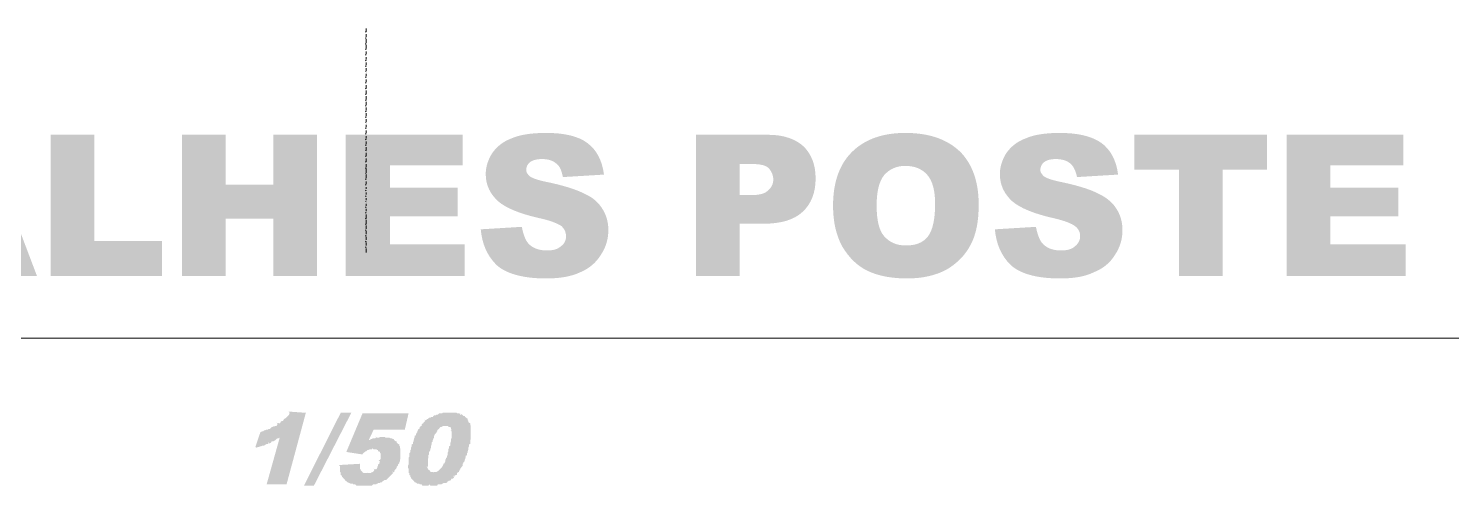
# Model space of a CAD drawing. Header units: millimetres. Extents: x 2928 to 3112, y 1220 to 1280.
# Drawn here: x 3040.914 to 3044.696, y 1229.207 to 1230.422 of the extents above; entities that cross this region are included whole.
import ezdxf

# ---------------------------------------------------------------- set-up
doc = ezdxf.new("R2010")
doc.units = ezdxf.units.MM

msp = doc.modelspace()

# ---------------------------------------------------------------- hatches: boundary and pattern name
at = {"true_color": 0x000007}
h = msp.add_hatch(color=7, dxfattribs=at)
edge = h.paths.add_edge_path()
edge.add_line((3039.40526, 1230.1394), (3039.57728, 1230.1394))
edge.add_spline(control_points=[(3039.57728, 1230.1394), (3039.61036, 1230.1394), (3039.63848, 1230.13444), (3039.65832, 1230.12451), (3039.65832, 1230.12451), (3039.67983, 1230.11624), (3039.69636, 1230.10301), (3039.71125, 1230.08482), (3039.71125, 1230.08482), (3039.72448, 1230.06828), (3039.73441, 1230.04843), (3039.74102, 1230.02528), (3039.74102, 1230.02528), (3039.74598, 1230.00212), (3039.74929, 1229.97731), (3039.74929, 1229.9525), (3039.74929, 1229.9525), (3039.74929, 1229.9128), (3039.74433, 1229.88138), (3039.73606, 1229.85988), (3039.73606, 1229.85988), (3039.72614, 1229.83672), (3039.71456, 1229.81853), (3039.69802, 1229.80364), (3039.69802, 1229.80364), (3039.68148, 1229.78876), (3039.66494, 1229.77883), (3039.64509, 1229.77387), (3039.64509, 1229.77387), (3039.62028, 1229.76725), (3039.59713, 1229.76395), (3039.57728, 1229.76395)], knot_values=[0, 0, 0, 0, 0.03125, 0.03125, 0.03125, 0.03125, 0.0625, 0.0625, 0.0625, 0.0625, 0.09375, 0.09375, 0.09375, 0.09375, 0.125, 0.125, 0.125, 0.125, 0.15625, 0.15625, 0.15625, 0.15625, 0.1875, 0.1875, 0.1875, 0.1875, 0.21875, 0.21875, 0.21875, 0.21875, 1, 1, 1, 1], degree=3, periodic=0)
edge.add_line((3039.57728, 1229.76395), (3039.40526, 1229.76395))
edge.add_line((3039.40526, 1229.76395), (3039.40526, 1230.1394))
edge = h.paths.add_edge_path()
edge.add_line((3039.52104, 1230.05339), (3039.52104, 1229.8483))
edge.add_line((3039.52104, 1229.8483), (3039.54916, 1229.8483))
edge.add_spline(control_points=[(3039.54916, 1229.8483), (3039.57232, 1229.8483), (3039.59051, 1229.85161), (3039.60043, 1229.85657), (3039.60043, 1229.85657), (3039.61036, 1229.86318), (3039.61863, 1229.87145), (3039.62524, 1229.88469), (3039.62524, 1229.88469), (3039.63021, 1229.89792), (3039.63351, 1229.92107), (3039.63351, 1229.95085), (3039.63351, 1229.95085), (3039.63351, 1229.99054), (3039.6269, 1230.01701), (3039.61367, 1230.03189), (3039.61367, 1230.03189), (3039.60043, 1230.04678), (3039.57893, 1230.05339), (3039.54916, 1230.05339)], knot_values=[0, 0, 0, 0, 0.05, 0.05, 0.05, 0.05, 0.1, 0.1, 0.1, 0.1, 0.15, 0.15, 0.15, 0.15, 0.2, 0.2, 0.2, 0.2, 1, 1, 1, 1], degree=3, periodic=0)
edge.add_line((3039.54916, 1230.05339), (3039.52104, 1230.05339))
h.paths.add_polyline_path([(3039.81049, 1230.1394), (3040.11979, 1230.1394), (3040.11979, 1230.05836), (3039.92627, 1230.05836), (3039.92627, 1229.99881), (3040.10655, 1229.99881), (3040.10655, 1229.92273), (3039.92627, 1229.92273), (3039.92627, 1229.8483), (3040.1264, 1229.8483), (3040.1264, 1229.76395), (3039.81049, 1229.76395)])
h.paths.add_polyline_path([(3040.16114, 1230.1394), (3040.51344, 1230.1394), (3040.51344, 1230.04678), (3040.396, 1230.04678), (3040.396, 1229.76395), (3040.28022, 1229.76395), (3040.28022, 1230.04678), (3040.16114, 1230.04678)])
h.paths.add_polyline_path([(3040.79627, 1229.82514), (3040.66395, 1229.82514), (3040.64575, 1229.76395), (3040.52832, 1229.76395), (3040.66891, 1230.1394), (3040.79461, 1230.1394), (3040.93686, 1229.76395), (3040.81446, 1229.76395)])
h.paths.add_polyline_path([(3040.77311, 1229.90619), (3040.73011, 1230.04182), (3040.69041, 1229.90619)])
h.paths.add_polyline_path([(3040.97324, 1230.1394), (3041.08902, 1230.1394), (3041.08902, 1229.85657), (3041.26931, 1229.85657), (3041.26931, 1229.76395), (3040.97324, 1229.76395)])
h.paths.add_polyline_path([(3041.32224, 1230.1394), (3041.43801, 1230.1394), (3041.43801, 1230.00708), (3041.56537, 1230.00708), (3041.56537, 1230.1394), (3041.68115, 1230.1394), (3041.68115, 1229.76395), (3041.56537, 1229.76395), (3041.56537, 1229.91611), (3041.43801, 1229.91611), (3041.43801, 1229.76395), (3041.32224, 1229.76395)])
h.paths.add_polyline_path([(3041.75723, 1230.1394), (3042.06818, 1230.1394), (3042.06818, 1230.05836), (3041.87467, 1230.05836), (3041.87467, 1229.99881), (3042.05495, 1229.99881), (3042.05495, 1229.92273), (3041.87467, 1229.92273), (3041.87467, 1229.8483), (3042.07315, 1229.8483), (3042.07315, 1229.76395), (3041.75723, 1229.76395)])
edge = h.paths.add_edge_path()
edge.add_line((3042.11615, 1229.88799), (3042.22531, 1229.89461))
edge.add_spline(control_points=[(3042.22531, 1229.89461), (3042.22862, 1229.87642), (3042.23358, 1229.86318), (3042.2402, 1229.85326), (3042.2402, 1229.85326), (3042.25178, 1229.83837), (3042.26997, 1229.83176), (3042.29147, 1229.83176), (3042.29147, 1229.83176), (3042.30801, 1229.83176), (3042.32124, 1229.83507), (3042.32951, 1229.84334), (3042.32951, 1229.84334), (3042.33944, 1229.84995), (3042.34275, 1229.85988), (3042.34275, 1229.8698), (3042.34275, 1229.8698), (3042.34275, 1229.87972), (3042.33944, 1229.88799), (3042.33117, 1229.89626), (3042.33117, 1229.89626), (3042.32124, 1229.90288), (3042.30305, 1229.91115), (3042.27162, 1229.91777), (3042.27162, 1229.91777), (3042.22035, 1229.92934), (3042.18396, 1229.94423), (3042.16246, 1229.96242), (3042.16246, 1229.96242), (3042.14096, 1229.98227), (3042.12938, 1230.00543), (3042.12938, 1230.0352), (3042.12938, 1230.0352), (3042.12938, 1230.05505), (3042.136, 1230.07324), (3042.14592, 1230.08978), (3042.14592, 1230.08978), (3042.1575, 1230.10632), (3042.17404, 1230.12121), (3042.1972, 1230.12948), (3042.1972, 1230.12948), (3042.2187, 1230.1394), (3042.25012, 1230.14436), (3042.28982, 1230.14436), (3042.28982, 1230.14436), (3042.33778, 1230.14436), (3042.37417, 1230.13609), (3042.39898, 1230.1179), (3042.39898, 1230.1179), (3042.42379, 1230.09971), (3042.43868, 1230.07159), (3042.44364, 1230.03355)], knot_values=[0, 0, 0, 0, 0.0192308, 0.0192308, 0.0192308, 0.0192308, 0.0384615, 0.0384615, 0.0384615, 0.0384615, 0.0576923, 0.0576923, 0.0576923, 0.0576923, 0.0769231, 0.0769231, 0.0769231, 0.0769231, 0.0961538, 0.0961538, 0.0961538, 0.0961538, 0.1153846, 0.1153846, 0.1153846, 0.1153846, 0.1346154, 0.1346154, 0.1346154, 0.1346154, 0.1538462, 0.1538462, 0.1538462, 0.1538462, 0.1730769, 0.1730769, 0.1730769, 0.1730769, 0.1923077, 0.1923077, 0.1923077, 0.1923077, 0.2115385, 0.2115385, 0.2115385, 0.2115385, 0.2307692, 0.2307692, 0.2307692, 0.2307692, 1, 1, 1, 1], degree=3, periodic=0)
edge.add_line((3042.44364, 1230.03355), (3042.33448, 1230.02693))
edge.add_spline(control_points=[(3042.33448, 1230.02693), (3042.33117, 1230.04347), (3042.32621, 1230.0567), (3042.31628, 1230.06332), (3042.31628, 1230.06332), (3042.30636, 1230.07159), (3042.29478, 1230.0749), (3042.27824, 1230.0749), (3042.27824, 1230.0749), (3042.26501, 1230.0749), (3042.25343, 1230.07159), (3042.24681, 1230.06663), (3042.24681, 1230.06663), (3042.2402, 1230.06166), (3042.23689, 1230.05339), (3042.23689, 1230.04512), (3042.23689, 1230.04512), (3042.23689, 1230.04016), (3042.2402, 1230.0352), (3042.24516, 1230.03024), (3042.24516, 1230.03024), (3042.25012, 1230.02528), (3042.26335, 1230.02031), (3042.28486, 1230.01535), (3042.28486, 1230.01535), (3042.33448, 1230.00543), (3042.37086, 1229.99385), (3042.39237, 1229.98227), (3042.39237, 1229.98227), (3042.41552, 1229.97235), (3042.43041, 1229.95746), (3042.44033, 1229.94092), (3042.44033, 1229.94092), (3042.45026, 1229.92438), (3042.45522, 1229.90619), (3042.45522, 1229.88634), (3042.45522, 1229.88634), (3042.45522, 1229.86153), (3042.4486, 1229.84003), (3042.43537, 1229.82018), (3042.43537, 1229.82018), (3042.42214, 1229.79868), (3042.40394, 1229.78379), (3042.38079, 1229.77387), (3042.38079, 1229.77387), (3042.35598, 1229.76229), (3042.32621, 1229.75733), (3042.28982, 1229.75733), (3042.28982, 1229.75733), (3042.22697, 1229.75733), (3042.18231, 1229.77056), (3042.1575, 1229.79372), (3042.1575, 1229.79372), (3042.13269, 1229.81853), (3042.11946, 1229.84995), (3042.11615, 1229.88799)], knot_values=[0, 0, 0, 0, 0.0178571, 0.0178571, 0.0178571, 0.0178571, 0.0357143, 0.0357143, 0.0357143, 0.0357143, 0.0535714, 0.0535714, 0.0535714, 0.0535714, 0.0714286, 0.0714286, 0.0714286, 0.0714286, 0.0892857, 0.0892857, 0.0892857, 0.0892857, 0.1071429, 0.1071429, 0.1071429, 0.1071429, 0.125, 0.125, 0.125, 0.125, 0.1428571, 0.1428571, 0.1428571, 0.1428572, 0.1607143, 0.1607143, 0.1607143, 0.1607143, 0.1785714, 0.1785714, 0.1785714, 0.1785714, 0.1964286, 0.1964286, 0.1964286, 0.1964286, 0.2142857, 0.2142857, 0.2142857, 0.2142857, 0.2321429, 0.2321429, 0.2321429, 0.2321429, 1, 1, 1, 1], degree=3, periodic=0)
edge = h.paths.add_edge_path()
edge.add_line((3042.68843, 1230.1394), (3042.88029, 1230.1394))
edge.add_spline(control_points=[(3042.88029, 1230.1394), (3042.92164, 1230.1394), (3042.95307, 1230.12782), (3042.97457, 1230.10797), (3042.97457, 1230.10797), (3042.99442, 1230.08813), (3043.006, 1230.06001), (3043.006, 1230.02362), (3043.006, 1230.02362), (3043.006, 1229.98558), (3042.99442, 1229.95581), (3042.97126, 1229.93431), (3042.97126, 1229.93431), (3042.94811, 1229.9128), (3042.91337, 1229.90288), (3042.86706, 1229.90288)], knot_values=[0, 0, 0, 0, 0.0625, 0.0625, 0.0625, 0.0625, 0.125, 0.125, 0.125, 0.125, 0.1875, 0.1875, 0.1875, 0.1875, 1, 1, 1, 1], degree=3, periodic=0)
edge.add_line((3042.86706, 1229.90288), (3042.80421, 1229.90288))
edge.add_line((3042.80421, 1229.90288), (3042.80421, 1229.76395))
edge.add_line((3042.80421, 1229.76395), (3042.68843, 1229.76395))
edge.add_line((3042.68843, 1229.76395), (3042.68843, 1230.1394))
edge = h.paths.add_edge_path()
edge.add_line((3042.80421, 1229.97896), (3042.83233, 1229.97896))
edge.add_spline(control_points=[(3042.83233, 1229.97896), (3042.85548, 1229.97896), (3042.87037, 1229.98227), (3042.87864, 1229.99054), (3042.87864, 1229.99054), (3042.88856, 1229.99881), (3042.89352, 1230.00874), (3042.89352, 1230.02031), (3042.89352, 1230.02031), (3042.89352, 1230.03189), (3042.88856, 1230.04182), (3042.88195, 1230.05009), (3042.88195, 1230.05009), (3042.87368, 1230.05836), (3042.85879, 1230.06166), (3042.83729, 1230.06166)], knot_values=[0, 0, 0, 0, 0.0625, 0.0625, 0.0625, 0.0625, 0.125, 0.125, 0.125, 0.125, 0.1875, 0.1875, 0.1875, 0.1875, 1, 1, 1, 1], degree=3, periodic=0)
edge.add_line((3042.83729, 1230.06166), (3042.80421, 1230.06166))
edge.add_line((3042.80421, 1230.06166), (3042.80421, 1229.97896))
edge = h.paths.add_edge_path()
edge.add_spline(control_points=[(3043.05231, 1229.95085), (3043.05231, 1230.01204), (3043.06885, 1230.06001), (3043.10193, 1230.09309), (3043.10193, 1230.09309), (3043.13666, 1230.12782), (3043.18463, 1230.14436), (3043.24417, 1230.14436), (3043.24417, 1230.14436), (3043.30702, 1230.14436), (3043.35499, 1230.12782), (3043.38972, 1230.09474), (3043.38972, 1230.09474), (3043.4228, 1230.06166), (3043.43934, 1230.0137), (3043.43934, 1229.95415), (3043.43934, 1229.95415), (3043.43934, 1229.9095), (3043.43272, 1229.87476), (3043.41784, 1229.84664), (3043.41784, 1229.84664), (3043.40295, 1229.81853), (3043.38145, 1229.79703), (3043.35333, 1229.78049), (3043.35333, 1229.78049), (3043.32522, 1229.7656), (3043.29048, 1229.75733), (3043.24913, 1229.75733), (3043.24913, 1229.75733), (3043.20778, 1229.75733), (3043.17305, 1229.76395), (3043.14493, 1229.77718), (3043.14493, 1229.77718), (3043.11681, 1229.79041), (3043.09531, 1229.81191), (3043.07712, 1229.84168), (3043.07712, 1229.84168), (3043.06058, 1229.87145), (3043.05231, 1229.90784), (3043.05231, 1229.95085)], knot_values=[0, 0, 0, 0, 0.025, 0.025, 0.025, 0.025, 0.05, 0.05, 0.05, 0.05, 0.075, 0.075, 0.075, 0.075, 0.1, 0.1, 0.1, 0.1, 0.125, 0.125, 0.125, 0.125, 0.15, 0.15, 0.15, 0.15, 0.175, 0.175, 0.175, 0.175, 0.2, 0.2, 0.2, 0.2, 0.225, 0.225, 0.225, 0.225, 1, 1, 1, 1], degree=3, periodic=0)
edge = h.paths.add_edge_path()
edge.add_spline(control_points=[(3043.16809, 1229.95085), (3043.16809, 1229.9128), (3043.1747, 1229.88469), (3043.18793, 1229.8698), (3043.18793, 1229.8698), (3043.20282, 1229.85326), (3043.22101, 1229.84499), (3043.24582, 1229.84499), (3043.24582, 1229.84499), (3043.27063, 1229.84499), (3043.29048, 1229.85161), (3043.30371, 1229.86815), (3043.30371, 1229.86815), (3043.31695, 1229.88469), (3043.32356, 1229.91446), (3043.32356, 1229.95581), (3043.32356, 1229.95581), (3043.32356, 1229.99054), (3043.31695, 1230.01701), (3043.30206, 1230.03355), (3043.30206, 1230.03355), (3043.28883, 1230.04843), (3043.26898, 1230.0567), (3043.24417, 1230.0567), (3043.24417, 1230.0567), (3043.22101, 1230.0567), (3043.20282, 1230.04843), (3043.18793, 1230.03189), (3043.18793, 1230.03189), (3043.1747, 1230.01535), (3043.16809, 1229.98889), (3043.16809, 1229.95085)], knot_values=[0, 0, 0, 0, 0.03125, 0.03125, 0.03125, 0.03125, 0.0625, 0.0625, 0.0625, 0.0625, 0.09375, 0.09375, 0.09375, 0.09375, 0.125, 0.125, 0.125, 0.125, 0.15625, 0.15625, 0.15625, 0.15625, 0.1875, 0.1875, 0.1875, 0.1875, 0.21875, 0.21875, 0.21875, 0.21875, 1, 1, 1, 1], degree=3, periodic=0)
edge = h.paths.add_edge_path()
edge.add_line((3043.48234, 1229.88799), (3043.59151, 1229.89461))
edge.add_spline(control_points=[(3043.59151, 1229.89461), (3043.59482, 1229.87642), (3043.59978, 1229.86318), (3043.60639, 1229.85326), (3043.60639, 1229.85326), (3043.61797, 1229.83837), (3043.63617, 1229.83176), (3043.65767, 1229.83176), (3043.65767, 1229.83176), (3043.67421, 1229.83176), (3043.68744, 1229.83507), (3043.69571, 1229.84334), (3043.69571, 1229.84334), (3043.70398, 1229.84995), (3043.70894, 1229.85988), (3043.70894, 1229.8698), (3043.70894, 1229.8698), (3043.70894, 1229.87972), (3043.70563, 1229.88799), (3043.69571, 1229.89626), (3043.69571, 1229.89626), (3043.68744, 1229.90288), (3043.66759, 1229.91115), (3043.63782, 1229.91777), (3043.63782, 1229.91777), (3043.58655, 1229.92934), (3043.55016, 1229.94423), (3043.52866, 1229.96242), (3043.52866, 1229.96242), (3043.50715, 1229.98227), (3043.49558, 1230.00543), (3043.49558, 1230.0352), (3043.49558, 1230.0352), (3043.49558, 1230.05505), (3043.50219, 1230.07324), (3043.51212, 1230.08978), (3043.51212, 1230.08978), (3043.52369, 1230.10632), (3043.54023, 1230.12121), (3043.56339, 1230.12948), (3043.56339, 1230.12948), (3043.58489, 1230.1394), (3043.61632, 1230.14436), (3043.65436, 1230.14436), (3043.65436, 1230.14436), (3043.70232, 1230.14436), (3043.73871, 1230.13609), (3043.76518, 1230.1179), (3043.76518, 1230.1179), (3043.78999, 1230.09971), (3043.80487, 1230.07159), (3043.80983, 1230.03355)], knot_values=[0, 0, 0, 0, 0.0192308, 0.0192308, 0.0192308, 0.0192308, 0.0384615, 0.0384615, 0.0384615, 0.0384615, 0.0576923, 0.0576923, 0.0576923, 0.0576923, 0.0769231, 0.0769231, 0.0769231, 0.0769231, 0.0961538, 0.0961538, 0.0961538, 0.0961538, 0.1153846, 0.1153846, 0.1153846, 0.1153846, 0.1346154, 0.1346154, 0.1346154, 0.1346154, 0.1538462, 0.1538462, 0.1538462, 0.1538462, 0.1730769, 0.1730769, 0.1730769, 0.1730769, 0.1923077, 0.1923077, 0.1923077, 0.1923077, 0.2115385, 0.2115385, 0.2115385, 0.2115385, 0.2307692, 0.2307692, 0.2307692, 0.2307692, 1, 1, 1, 1], degree=3, periodic=0)
edge.add_line((3043.80983, 1230.03355), (3043.70067, 1230.02693))
edge.add_spline(control_points=[(3043.70067, 1230.02693), (3043.69736, 1230.04347), (3043.69075, 1230.0567), (3043.68248, 1230.06332), (3043.68248, 1230.06332), (3043.67255, 1230.07159), (3043.65932, 1230.0749), (3043.64278, 1230.0749), (3043.64278, 1230.0749), (3043.62955, 1230.0749), (3043.61963, 1230.07159), (3043.61301, 1230.06663), (3043.61301, 1230.06663), (3043.60639, 1230.06166), (3043.60309, 1230.05339), (3043.60309, 1230.04512), (3043.60309, 1230.04512), (3043.60309, 1230.04016), (3043.60639, 1230.0352), (3043.61136, 1230.03024), (3043.61136, 1230.03024), (3043.61632, 1230.02528), (3043.62955, 1230.02031), (3043.65105, 1230.01535), (3043.65105, 1230.01535), (3043.70067, 1230.00543), (3043.73706, 1229.99385), (3043.75856, 1229.98227), (3043.75856, 1229.98227), (3043.78006, 1229.97235), (3043.7966, 1229.95746), (3043.80653, 1229.94092), (3043.80653, 1229.94092), (3043.81645, 1229.92438), (3043.82141, 1229.90619), (3043.82141, 1229.88634), (3043.82141, 1229.88634), (3043.82141, 1229.86153), (3043.8148, 1229.84003), (3043.80156, 1229.82018), (3043.80156, 1229.82018), (3043.78833, 1229.79868), (3043.77014, 1229.78379), (3043.74533, 1229.77387), (3043.74533, 1229.77387), (3043.72217, 1229.76229), (3043.6924, 1229.75733), (3043.65601, 1229.75733), (3043.65601, 1229.75733), (3043.59151, 1229.75733), (3043.5485, 1229.77056), (3043.52369, 1229.79372), (3043.52369, 1229.79372), (3043.49888, 1229.81853), (3043.48565, 1229.84995), (3043.48234, 1229.88799)], knot_values=[0, 0, 0, 0, 0.0178571, 0.0178571, 0.0178571, 0.0178571, 0.0357143, 0.0357143, 0.0357143, 0.0357143, 0.0535714, 0.0535714, 0.0535714, 0.0535714, 0.0714286, 0.0714286, 0.0714286, 0.0714286, 0.0892857, 0.0892857, 0.0892857, 0.0892857, 0.1071429, 0.1071429, 0.1071429, 0.1071429, 0.125, 0.125, 0.125, 0.125, 0.1428571, 0.1428571, 0.1428571, 0.1428572, 0.1607143, 0.1607143, 0.1607143, 0.1607143, 0.1785714, 0.1785714, 0.1785714, 0.1785714, 0.1964286, 0.1964286, 0.1964286, 0.1964286, 0.2142857, 0.2142857, 0.2142857, 0.2142857, 0.2321429, 0.2321429, 0.2321429, 0.2321429, 1, 1, 1, 1], degree=3, periodic=0)
h.paths.add_polyline_path([(3043.85284, 1230.1394), (3044.20514, 1230.1394), (3044.20514, 1230.04678), (3044.0877, 1230.04678), (3044.0877, 1229.76395), (3043.97192, 1229.76395), (3043.97192, 1230.04678), (3043.85284, 1230.04678)])
h.paths.add_polyline_path([(3044.25806, 1230.1394), (3044.56736, 1230.1394), (3044.56736, 1230.05836), (3044.37384, 1230.05836), (3044.37384, 1229.99881), (3044.55413, 1229.99881), (3044.55413, 1229.92273), (3044.37384, 1229.92273), (3044.37384, 1229.8483), (3044.57398, 1229.8483), (3044.57398, 1229.76395), (3044.25806, 1229.76395)])
for points in [[(3041.65138, 1229.40007), (3041.60011, 1229.20986), (3041.54718, 1229.20986), (3041.58191, 1229.33391), (3041.5786, 1229.33225), (3041.57695, 1229.33225), (3041.57364, 1229.3306), (3041.57033, 1229.32729), (3041.56868, 1229.32564), (3041.56703, 1229.32564), (3041.56537, 1229.32398), (3041.56041, 1229.32398), (3041.55876, 1229.32068), (3041.55545, 1229.31902), (3041.55379, 1229.31902), (3041.55049, 1229.32233), (3041.55214, 1229.31737), (3041.54718, 1229.31737), (3041.54552, 1229.31571), (3041.54387, 1229.31571), (3041.54056, 1229.31241), (3041.53891, 1229.31241), (3041.5356, 1229.31241), (3041.53229, 1229.31075), (3041.53064, 1229.31075), (3041.52568, 1229.3091), (3041.52402, 1229.3091), (3041.52071, 1229.30744), (3041.51741, 1229.3091), (3041.53064, 1229.34879), (3041.5356, 1229.35045), (3041.53725, 1229.35045), (3041.54056, 1229.35376), (3041.54387, 1229.35376), (3041.54718, 1229.35541), (3041.55049, 1229.35541), (3041.55214, 1229.35706), (3041.55545, 1229.35706), (3041.55876, 1229.36037), (3041.56041, 1229.36203), (3041.56206, 1229.36203), (3041.56537, 1229.36368), (3041.56868, 1229.36368), (3041.57033, 1229.36533), (3041.57364, 1229.36533), (3041.5753, 1229.36864), (3041.57695, 1229.3703), (3041.57364, 1229.3736), (3041.58191, 1229.37195), (3041.58357, 1229.3736), (3041.58522, 1229.37691), (3041.58853, 1229.37857), (3041.59018, 1229.37857), (3041.59184, 1229.38022), (3041.59349, 1229.38353), (3041.5968, 1229.38518), (3041.59845, 1229.38684), (3041.60011, 1229.38849), (3041.60341, 1229.3918), (3041.60507, 1229.39345), (3041.60672, 1229.39511), (3041.60838, 1229.40007), (3041.60507, 1229.40338)], [(3041.744, 1229.40007), (3041.77212, 1229.40007), (3041.67288, 1229.20655), (3041.64642, 1229.20655)], [(3041.80189, 1229.39841), (3041.92429, 1229.39841), (3041.91436, 1229.35541), (3041.83166, 1229.35541), (3041.81843, 1229.32729), (3041.82009, 1229.32729), (3041.82505, 1229.3306), (3041.8267, 1229.3306), (3041.83001, 1229.33225), (3041.83166, 1229.33225), (3041.83497, 1229.33225), (3041.83828, 1229.33391), (3041.83497, 1229.33722), (3041.83993, 1229.33391), (3041.84159, 1229.33391), (3041.84655, 1229.33391), (3041.8482, 1229.33556), (3041.84986, 1229.33556), (3041.85317, 1229.33556), (3041.85482, 1229.33556), (3041.85647, 1229.33556), (3041.86144, 1229.33556), (3041.86309, 1229.33391), (3041.86474, 1229.33391), (3041.86805, 1229.33391), (3041.87136, 1229.33391), (3041.87301, 1229.33391), (3041.87632, 1229.33225), (3041.87798, 1229.33225), (3041.87963, 1229.33225), (3041.88294, 1229.3306), (3041.88459, 1229.3306), (3041.88625, 1229.32729), (3041.88294, 1229.3306), (3041.8879, 1229.32564), (3041.89121, 1229.32398), (3041.89286, 1229.32398), (3041.89286, 1229.32068), (3041.89452, 1229.31902), (3041.89121, 1229.32233), (3041.89617, 1229.31737), (3041.89948, 1229.31571), (3041.89948, 1229.31241), (3041.90113, 1229.31075), (3041.90113, 1229.3091), (3041.90113, 1229.30744), (3041.90279, 1229.30414), (3041.90279, 1229.30248), (3041.90279, 1229.30083), (3041.90279, 1229.29752), (3041.90279, 1229.29587), (3041.90279, 1229.29421), (3041.90279, 1229.28925), (3041.90279, 1229.2876), (3041.90279, 1229.28594), (3041.90279, 1229.28263), (3041.90279, 1229.28098), (3041.90279, 1229.27767), (3041.90113, 1229.27436), (3041.90113, 1229.27271), (3041.90113, 1229.27106), (3041.89948, 1229.26775), (3041.89948, 1229.26609), (3041.89617, 1229.26279), (3041.89617, 1229.25948), (3041.89452, 1229.25782), (3041.89286, 1229.25617), (3041.89286, 1229.25452), (3041.89121, 1229.25121), (3041.8879, 1229.2479), (3041.88625, 1229.24459), (3041.88625, 1229.24294), (3041.88459, 1229.24129), (3041.88128, 1229.24459), (3041.88294, 1229.23963), (3041.87963, 1229.23632), (3041.87798, 1229.23467), (3041.87632, 1229.23302), (3041.87301, 1229.22971), (3041.87136, 1229.22805), (3041.86971, 1229.2264), (3041.86805, 1229.22475), (3041.86474, 1229.22144), (3041.86144, 1229.22144), (3041.85813, 1229.21978), (3041.85647, 1229.21813), (3041.85482, 1229.21813), (3041.85317, 1229.21482), (3041.84986, 1229.21482), (3041.8482, 1229.21317), (3041.84655, 1229.21317), (3041.84324, 1229.21317), (3041.84159, 1229.21151), (3041.83993, 1229.21151), (3041.83828, 1229.20986), (3041.83332, 1229.20986), (3041.83166, 1229.20986), (3041.83001, 1229.20986), (3041.8267, 1229.20655), (3041.82339, 1229.20655), (3041.82009, 1229.20655), (3041.81843, 1229.20655), (3041.81512, 1229.20655), (3041.81182, 1229.20655), (3041.80851, 1229.20655), (3041.8052, 1229.20655), (3041.80355, 1229.20655), (3041.80024, 1229.20655), (3041.79693, 1229.20655), (3041.79528, 1229.20655), (3041.79362, 1229.20655), (3041.78866, 1229.20655), (3041.78701, 1229.20655), (3041.78535, 1229.20655), (3041.78204, 1229.20986), (3041.78039, 1229.20986), (3041.77874, 1229.20986), (3041.77708, 1229.20986), (3041.77377, 1229.21317), (3041.77377, 1229.21151), (3041.77047, 1229.21151), (3041.76716, 1229.21317), (3041.7655, 1229.21317), (3041.76385, 1229.21482), (3041.7622, 1229.21482), (3041.75889, 1229.21813), (3041.75558, 1229.22144), (3041.75723, 1229.21978), (3041.75558, 1229.21978), (3041.75558, 1229.22144), (3041.75227, 1229.22475), (3041.75062, 1229.2264), (3041.74896, 1229.22805), (3041.74896, 1229.22971), (3041.74731, 1229.22971), (3041.74731, 1229.23302), (3041.744, 1229.23467), (3041.744, 1229.23632), (3041.744, 1229.23963), (3041.744, 1229.24129), (3041.74235, 1229.24294), (3041.74235, 1229.24459), (3041.74235, 1229.2479), (3041.74235, 1229.24955), (3041.74235, 1229.25121), (3041.74235, 1229.25617), (3041.74235, 1229.25782), (3041.73904, 1229.26113), (3041.79528, 1229.26444), (3041.79528, 1229.25948), (3041.79528, 1229.25782), (3041.79528, 1229.25617), (3041.79528, 1229.25452), (3041.79528, 1229.25121), (3041.79693, 1229.24955), (3041.79693, 1229.2479), (3041.80024, 1229.24459), (3041.79693, 1229.2479), (3041.80189, 1229.24294), (3041.80189, 1229.24129), (3041.80355, 1229.24129), (3041.8052, 1229.23963), (3041.80851, 1229.23963), (3041.81016, 1229.23963), (3041.81512, 1229.23963), (3041.81182, 1229.24129), (3041.81678, 1229.23963), (3041.81843, 1229.23963), (3041.82339, 1229.23963), (3041.82505, 1229.24129), (3041.8267, 1229.24129), (3041.83001, 1229.24294), (3041.83166, 1229.24459), (3041.83332, 1229.2479), (3041.83497, 1229.2479), (3041.83166, 1229.25121), (3041.83828, 1229.24955), (3041.83993, 1229.25121), (3041.84159, 1229.25452), (3041.84159, 1229.25617), (3041.84324, 1229.25948), (3041.84324, 1229.26279), (3041.84655, 1229.26444), (3041.84655, 1229.26609), (3041.8482, 1229.27106), (3041.8449, 1229.27436), (3041.8482, 1229.27436), (3041.84986, 1229.27767), (3041.84986, 1229.27933), (3041.84986, 1229.28263), (3041.84986, 1229.28594), (3041.84986, 1229.2876), (3041.84986, 1229.28925), (3041.84986, 1229.29256), (3041.8482, 1229.29421), (3041.8482, 1229.29587), (3041.8449, 1229.29917), (3041.84655, 1229.29752), (3041.84324, 1229.29752), (3041.84324, 1229.30083), (3041.84159, 1229.30083), (3041.83993, 1229.30248), (3041.83828, 1229.30248), (3041.83332, 1229.30248), (3041.83166, 1229.30248), (3041.82836, 1229.30579), (3041.8267, 1229.30248), (3041.82505, 1229.30248), (3041.82339, 1229.30248), (3041.82009, 1229.30248), (3041.81678, 1229.30083), (3041.81512, 1229.30083), (3041.81182, 1229.29752), (3041.81016, 1229.29752), (3041.80851, 1229.29587), (3041.8052, 1229.29421), (3041.80355, 1229.29256), (3041.80189, 1229.28925), (3041.75889, 1229.29587)]]:
    msp.add_hatch(color=7, dxfattribs=at).paths.add_polyline_path(points)
h = msp.add_hatch(color=7, dxfattribs=at)
h.paths.add_polyline_path([(3041.9309, 1229.30414), (3041.9309, 1229.30744), (3041.93256, 1229.31075), (3041.93256, 1229.31571), (3041.93587, 1229.31737), (3041.93587, 1229.32068), (3041.93752, 1229.32398), (3041.93752, 1229.32729), (3041.93917, 1229.3306), (3041.93917, 1229.33225), (3041.94083, 1229.33556), (3041.94083, 1229.33887), (3041.94414, 1229.34052), (3041.94414, 1229.34218), (3041.94579, 1229.34714), (3041.94744, 1229.34879), (3041.94744, 1229.35045), (3041.9491, 1229.35376), (3041.9491, 1229.35541), (3041.95241, 1229.35706), (3041.95406, 1229.36037), (3041.95406, 1229.36203), (3041.95571, 1229.36368), (3041.95902, 1229.36533), (3041.95902, 1229.36864), (3041.96067, 1229.3703), (3041.96233, 1229.37195), (3041.96398, 1229.37195), (3041.96398, 1229.3736), (3041.96729, 1229.37691), (3041.96894, 1229.37857), (3041.96564, 1229.38187), (3041.9706, 1229.38022), (3041.97391, 1229.38353), (3041.97556, 1229.38353), (3041.97721, 1229.38518), (3041.97887, 1229.38684), (3041.98218, 1229.38684), (3041.98383, 1229.38849), (3041.98879, 1229.38849), (3041.99045, 1229.3918), (3041.9921, 1229.39345), (3041.99375, 1229.39345), (3041.99706, 1229.39345), (3041.99872, 1229.39511), (3042.00202, 1229.39511), (3042.00533, 1229.39841), (3042.00699, 1229.39841), (3042.00864, 1229.39841), (3042.0136, 1229.39841), (3042.01526, 1229.40007), (3042.01691, 1229.40007), (3042.02187, 1229.40007), (3042.02353, 1229.40007), (3042.02683, 1229.40007), (3042.03014, 1229.40007), (3042.0318, 1229.40007), (3042.0351, 1229.40007), (3042.03676, 1229.40007), (3042.04172, 1229.40007), (3042.04337, 1229.40007), (3042.04503, 1229.40007), (3042.04668, 1229.40007), (3042.05164, 1229.40007), (3042.0533, 1229.39841), (3042.05495, 1229.39841), (3042.05826, 1229.39841), (3042.05991, 1229.39841), (3042.06157, 1229.39511), (3042.06488, 1229.39511), (3042.06157, 1229.39841), (3042.06653, 1229.39511), (3042.06818, 1229.39345), (3042.06984, 1229.3918), (3042.07315, 1229.3918), (3042.0748, 1229.38849), (3042.07645, 1229.38684), (3042.07315, 1229.39014), (3042.07976, 1229.38518), (3042.08142, 1229.38353), (3042.08142, 1229.38022), (3042.08307, 1229.37857), (3042.08307, 1229.37691), (3042.08472, 1229.3736), (3042.08142, 1229.37691), (3042.08803, 1229.37195), (3042.08803, 1229.3703), (3042.08803, 1229.36864), (3042.08969, 1229.36533), (3042.08969, 1229.36368), (3042.08969, 1229.36203), (3042.08969, 1229.36037), (3042.08969, 1229.35541), (3042.08969, 1229.35376), (3042.08969, 1229.35045), (3042.08969, 1229.34879), (3042.08969, 1229.34714), (3042.08969, 1229.34218), (3042.08969, 1229.34052), (3042.08969, 1229.33887), (3042.08969, 1229.33556), (3042.08969, 1229.33391), (3042.08969, 1229.3306), (3042.08803, 1229.32729), (3042.08803, 1229.32564), (3042.08803, 1229.32398), (3042.08803, 1229.32068), (3042.08803, 1229.31737), (3042.08472, 1229.31571), (3042.08472, 1229.31241), (3042.08472, 1229.31075), (3042.08307, 1229.30744), (3042.08307, 1229.30414), (3042.08307, 1229.30248), (3042.08142, 1229.29752), (3042.08142, 1229.29421), (3042.07976, 1229.29256), (3042.07976, 1229.2876), (3042.07645, 1229.28594), (3042.07645, 1229.28263), (3042.0748, 1229.27933), (3042.0748, 1229.27767), (3042.07315, 1229.27436), (3042.07315, 1229.27106), (3042.06984, 1229.26775), (3042.06984, 1229.26609), (3042.06818, 1229.26444), (3042.06818, 1229.25948), (3042.06653, 1229.25782), (3042.06488, 1229.25617), (3042.06488, 1229.25452), (3042.06157, 1229.25121), (3042.06157, 1229.24955), (3042.05991, 1229.2479), (3042.05826, 1229.24459), (3042.05826, 1229.24294), (3042.05495, 1229.24129), (3042.0533, 1229.23963), (3042.0533, 1229.23632), (3042.05164, 1229.23467), (3042.04999, 1229.23467), (3042.04668, 1229.23302), (3042.04668, 1229.22971), (3042.04337, 1229.23302), (3042.04503, 1229.22805), (3042.04337, 1229.2264), (3042.04172, 1229.22475), (3042.03841, 1229.22475), (3042.03676, 1229.22144), (3042.0351, 1229.21978), (3042.0318, 1229.21978), (3042.03014, 1229.21813), (3042.02849, 1229.21813), (3042.02683, 1229.21482), (3042.02353, 1229.21317), (3042.02187, 1229.21317), (3042.01691, 1229.21317), (3042.01526, 1229.21151), (3042.0136, 1229.21151), (3042.01195, 1229.20986), (3042.00864, 1229.20986), (3042.00533, 1229.20986), (3042.00202, 1229.20986), (3042.00037, 1229.20655), (3041.99706, 1229.20655), (3041.99375, 1229.20655), (3041.99045, 1229.20655), (3041.98879, 1229.20655), (3041.98548, 1229.20655), (3041.98218, 1229.20655), (3041.97887, 1229.20986), (3041.97721, 1229.20655), (3041.97556, 1229.20655), (3041.9706, 1229.20655), (3041.96894, 1229.20655), (3041.96729, 1229.20655), (3041.96398, 1229.20655), (3041.96067, 1229.20655), (3041.95902, 1229.20986), (3041.95571, 1229.20986), (3041.95406, 1229.20986), (3041.95241, 1229.21151), (3041.9491, 1229.21151), (3041.94744, 1229.21151), (3041.94579, 1229.21317), (3041.94248, 1229.21648), (3041.94414, 1229.21317), (3041.94414, 1229.21482), (3041.94083, 1229.21482), (3041.93917, 1229.21813), (3041.93752, 1229.21978), (3041.93587, 1229.22144), (3041.93256, 1229.22475), (3041.9309, 1229.2264), (3041.9309, 1229.22805), (3041.92925, 1229.22971), (3041.92925, 1229.23302), (3041.92594, 1229.23467), (3041.92594, 1229.23632), (3041.92594, 1229.23963), (3041.92429, 1229.23963), (3041.92429, 1229.24129), (3041.92429, 1229.24294), (3041.92429, 1229.2479), (3041.92429, 1229.24955), (3041.92429, 1229.25121), (3041.92263, 1229.25452), (3041.92263, 1229.25617), (3041.92263, 1229.25948), (3041.92429, 1229.26279), (3041.92429, 1229.26444), (3041.92429, 1229.26609), (3041.92429, 1229.26775), (3041.92429, 1229.27271), (3041.92429, 1229.27436), (3041.92429, 1229.27767), (3041.92429, 1229.27933), (3041.92429, 1229.28098), (3041.92594, 1229.28263), (3041.92594, 1229.2876), (3041.92594, 1229.28925), (3041.92594, 1229.29256), (3041.92925, 1229.29587), (3041.92925, 1229.29752), (3041.92925, 1229.30083), (3041.9309, 1229.30248), (3041.9309, 1229.30414), (3041.9276, 1229.30744)])
h.paths.add_polyline_path([(3041.98218, 1229.30414), (3041.98218, 1229.30083), (3041.97887, 1229.29587), (3041.97887, 1229.29421), (3041.97887, 1229.28925), (3041.97721, 1229.2876), (3041.97721, 1229.28263), (3041.97721, 1229.28098), (3041.97556, 1229.27767), (3041.97556, 1229.27436), (3041.97556, 1229.27271), (3041.97556, 1229.27106), (3041.97556, 1229.26775), (3041.97556, 1229.26609), (3041.97556, 1229.26444), (3041.97556, 1229.26279), (3041.97556, 1229.25948), (3041.97556, 1229.25782), (3041.97556, 1229.25617), (3041.97225, 1229.25948), (3041.97556, 1229.25121), (3041.97721, 1229.24955), (3041.97721, 1229.2479), (3041.97887, 1229.2479), (3041.98218, 1229.24459), (3041.98218, 1229.24294), (3041.98383, 1229.24294), (3041.98548, 1229.24294), (3041.98879, 1229.24294), (3041.99045, 1229.24129), (3041.9921, 1229.24294), (3041.99375, 1229.24294), (3041.99872, 1229.24294), (3042.00037, 1229.24459), (3042.00202, 1229.24459), (3042.00533, 1229.2479), (3042.00699, 1229.24955), (3042.00864, 1229.25121), (3042.01195, 1229.25452), (3042.0136, 1229.25617), (3042.0136, 1229.25782), (3042.01526, 1229.25948), (3042.01691, 1229.26279), (3042.01691, 1229.26444), (3042.02022, 1229.26609), (3042.02022, 1229.26775), (3042.02187, 1229.27106), (3042.02187, 1229.27271), (3042.02187, 1229.27436), (3042.02353, 1229.27767), (3042.02353, 1229.27933), (3042.02683, 1229.28263), (3042.02683, 1229.28594), (3042.02849, 1229.2876), (3042.02849, 1229.29256), (3042.02849, 1229.29421), (3042.03014, 1229.29752), (3042.03014, 1229.30083), (3042.03014, 1229.30248), (3042.0318, 1229.30744), (3042.0318, 1229.31075), (3042.0351, 1229.31241), (3042.0351, 1229.31737), (3042.0351, 1229.31902), (3042.03676, 1229.32398), (3042.03676, 1229.32564), (3042.03676, 1229.3306), (3042.03841, 1229.33225), (3042.03841, 1229.33391), (3042.03841, 1229.33556), (3042.03841, 1229.33887), (3042.03841, 1229.34052), (3042.03841, 1229.34218), (3042.03841, 1229.34549), (3042.03841, 1229.34714), (3042.03841, 1229.34879), (3042.03841, 1229.35045), (3042.0351, 1229.35376), (3042.03841, 1229.35376), (3042.03841, 1229.35541), (3042.03676, 1229.35706), (3042.03676, 1229.36037), (3042.0351, 1229.36203), (3042.0318, 1229.36203), (3042.03014, 1229.36368), (3042.02683, 1229.36699), (3042.02849, 1229.36533), (3042.02353, 1229.36533), (3042.02187, 1229.36533), (3042.02022, 1229.36533), (3042.01691, 1229.36533), (3042.01526, 1229.36368), (3042.0136, 1229.36368), (3042.01195, 1229.36203), (3042.00864, 1229.36203), (3042.00699, 1229.36037), (3042.00533, 1229.35706), (3042.00202, 1229.35541), (3042.00037, 1229.35376), (3042.00037, 1229.35045), (3041.99872, 1229.34879), (3041.99872, 1229.34714), (3041.99706, 1229.34714), (3041.99706, 1229.34549), (3041.99375, 1229.34218), (3041.99375, 1229.34052), (3041.9921, 1229.33887), (3041.9921, 1229.33391), (3041.99045, 1229.33225), (3041.99045, 1229.3306), (3041.98879, 1229.32729), (3041.98879, 1229.32398), (3041.98548, 1229.32068), (3041.98548, 1229.31737), (3041.98548, 1229.31571), (3041.98383, 1229.31075), (3041.98383, 1229.30744), (3041.98218, 1229.30414), (3041.97887, 1229.30744)])

# ---------------------------------------------------------------- linework, layer by layer
at = {"color": 252, "linetype": 'Continuous', "lineweight": 13, "true_color": 0x989898}
for points in [[(3041.81182, 1230.41231), (3041.81016, 1230.41396), (3041.81016, 1230.41396)], [(3041.81182, 1230.41396), (3041.81182, 1230.42223), (3041.81182, 1230.42223)], [(3041.81182, 1230.39411), (3041.81016, 1230.39742), (3041.81016, 1230.39742)], [(3041.81182, 1230.37923), (3041.81016, 1230.38254), (3041.81016, 1230.38254)], [(3041.81182, 1230.39908), (3041.81182, 1230.40735), (3041.81182, 1230.40735)], [(3041.81182, 1230.38419), (3041.81182, 1230.39246), (3041.81182, 1230.39246)], [(3041.81182, 1230.36931), (3041.81182, 1230.37758), (3041.81182, 1230.37758)], [(3041.81182, 1230.366), (3041.81016, 1230.36765), (3041.81016, 1230.36765)], [(3041.81182, 1230.35111), (3041.81016, 1230.35277), (3041.81016, 1230.35277)], [(3041.81182, 1230.33623), (3041.81016, 1230.33788), (3041.81016, 1230.33788)], [(3041.81182, 1230.35442), (3041.81182, 1230.36104), (3041.81182, 1230.36104)], [(3041.81182, 1230.33953), (3041.81182, 1230.34615), (3041.81182, 1230.34615)], [(3041.81182, 1230.32134), (3041.81016, 1230.32299), (3041.81016, 1230.32299)], [(3041.81182, 1230.30645), (3041.81016, 1230.30811), (3041.81016, 1230.30811)], [(3041.81182, 1230.32465), (3041.81182, 1230.33126), (3041.81182, 1230.33126)], [(3041.81182, 1230.30976), (3041.81182, 1230.31638), (3041.81182, 1230.31638)], [(3041.81182, 1230.29488), (3041.81182, 1230.30149), (3041.81182, 1230.30149)], [(3041.81182, 1230.29157), (3041.81016, 1230.29322), (3041.81016, 1230.29322)], [(3041.81182, 1230.27668), (3041.81016, 1230.27834), (3041.81016, 1230.27834)], [(3041.81182, 1230.2618), (3041.81016, 1230.26345), (3041.81016, 1230.26345)], [(3041.81182, 1230.27999), (3041.81182, 1230.28661), (3041.81182, 1230.28661)], [(3041.81182, 1230.26345), (3041.81182, 1230.27172), (3041.81182, 1230.27172)], [(3041.81182, 1230.24691), (3041.81016, 1230.24856), (3041.81016, 1230.24856)], [(3041.81182, 1230.23037), (3041.81016, 1230.23202), (3041.81016, 1230.23202)], [(3041.81182, 1230.24856), (3041.81182, 1230.25683), (3041.81182, 1230.25683)], [(3041.81182, 1230.23368), (3041.81182, 1230.24195), (3041.81182, 1230.24195)], [(3041.81182, 1230.21879), (3041.81182, 1230.22706), (3041.81182, 1230.22706)], [(3041.81182, 1230.21548), (3041.81016, 1230.21714), (3041.81016, 1230.21714)], [(3041.81182, 1230.2006), (3041.81016, 1230.20225), (3041.81016, 1230.20225)], [(3041.81182, 1230.18571), (3041.81016, 1230.18737), (3041.81016, 1230.18737)], [(3041.81182, 1230.20391), (3041.81182, 1230.21218), (3041.81182, 1230.21218)], [(3041.81182, 1230.18902), (3041.81182, 1230.19729), (3041.81182, 1230.19729)], [(3041.81182, 1230.17083), (3041.81016, 1230.17248), (3041.81016, 1230.17248)], [(3041.81182, 1230.15594), (3041.81016, 1230.15759), (3041.81016, 1230.15759)], [(3041.81182, 1230.17413), (3041.81182, 1230.18075), (3041.81182, 1230.18075)], [(3041.81182, 1230.15925), (3041.81182, 1230.16586), (3041.81182, 1230.16586)], [(3041.81182, 1230.14436), (3041.81182, 1230.15098), (3041.81182, 1230.15098)], [(3041.81182, 1230.14105), (3041.81016, 1230.14271), (3041.81016, 1230.14271)], [(3041.81182, 1230.12617), (3041.81016, 1230.12782), (3041.81016, 1230.12782)], [(3041.81182, 1230.11128), (3041.81016, 1230.11294), (3041.81016, 1230.11294)], [(3041.81182, 1230.12948), (3041.81182, 1230.13609), (3041.81182, 1230.13609)], [(3041.81182, 1230.11459), (3041.81182, 1230.12121), (3041.81182, 1230.12121)], [(3041.81182, 1230.0964), (3041.81016, 1230.09805), (3041.81016, 1230.09805)], [(3041.81182, 1230.08151), (3041.81016, 1230.08317), (3041.81016, 1230.08317)], [(3041.81182, 1230.09805), (3041.81182, 1230.10632), (3041.81182, 1230.10632)], [(3041.81182, 1230.08317), (3041.81182, 1230.09144), (3041.81182, 1230.09144)], [(3041.81182, 1230.06828), (3041.81182, 1230.07655), (3041.81182, 1230.07655)], [(3041.81182, 1230.06663), (3041.81016, 1230.06828), (3041.81016, 1230.06828)], [(3041.81182, 1230.05009), (3041.81016, 1230.05174), (3041.81016, 1230.05174)], [(3041.81182, 1230.0352), (3041.81016, 1230.03685), (3041.81016, 1230.03685)], [(3041.81182, 1230.05339), (3041.81182, 1230.06166), (3041.81182, 1230.06166)], [(3041.81182, 1230.03851), (3041.81182, 1230.04843), (3041.81182, 1230.04843)], [(3041.81182, 1230.02362), (3041.81182, 1230.03355), (3041.81182, 1230.03355)], [(3041.81182, 1230.02031), (3041.81016, 1230.02197), (3041.81016, 1230.02197)], [(3041.81182, 1230.00543), (3041.81016, 1230.00708), (3041.81016, 1230.00708)], [(3041.81182, 1230.00874), (3041.81182, 1230.01535), (3041.81182, 1230.01535)], [(3041.81182, 1229.9955), (3041.81182, 1230.00047), (3041.81182, 1230.00047)], [(3041.81182, 1229.99054), (3041.81016, 1229.9922), (3041.81016, 1229.9922)], [(3041.81182, 1229.97566), (3041.81016, 1229.97731), (3041.81016, 1229.97731)], [(3041.81182, 1229.96077), (3041.81016, 1229.96242), (3041.81016, 1229.96242)], [(3041.81182, 1229.98062), (3041.81182, 1229.98558), (3041.81182, 1229.98558)], [(3041.81182, 1229.96573), (3041.81182, 1229.97069), (3041.81182, 1229.97069)], [(3041.81182, 1229.95085), (3041.81182, 1229.95581), (3041.81182, 1229.95581)], [(3041.81182, 1229.94588), (3041.81016, 1229.94754), (3041.81016, 1229.94754)], [(3041.81182, 1229.931), (3041.81016, 1229.93265), (3041.81016, 1229.93265)], [(3041.81182, 1229.93596), (3041.81182, 1229.94258), (3041.81182, 1229.94258)], [(3041.81182, 1229.91777), (3041.81182, 1229.92769), (3041.81182, 1229.92769)], [(3041.81182, 1229.91611), (3041.81016, 1229.91777), (3041.81016, 1229.91777)], [(3041.81182, 1229.90123), (3041.81016, 1229.90288), (3041.81016, 1229.90288)], [(3041.81182, 1229.88469), (3041.81016, 1229.88634), (3041.81016, 1229.88634)], [(3041.81182, 1229.90288), (3041.81182, 1229.9128), (3041.81182, 1229.9128)], [(3041.81182, 1229.88965), (3041.81182, 1229.89792), (3041.81182, 1229.89792)], [(3041.81182, 1229.87476), (3041.81182, 1229.88303), (3041.81182, 1229.88303)], [(3041.81182, 1229.8698), (3041.81016, 1229.87145), (3041.81016, 1229.87145)], [(3041.81182, 1229.85491), (3041.81016, 1229.85657), (3041.81016, 1229.85657)], [(3041.81182, 1229.85988), (3041.81182, 1229.86815), (3041.81182, 1229.86815)], [(3041.81182, 1229.84499), (3041.81182, 1229.85326), (3041.81182, 1229.85326)], [(3041.81182, 1229.84003), (3041.81016, 1229.84168), (3041.81016, 1229.84168)], [(3041.81182, 1229.8268), (3041.81182, 1229.83672), (3041.81182, 1229.83672)]]:
    msp.add_lwpolyline(points, dxfattribs=at)
at = {"color": 7, "linetype": 'Continuous', "lineweight": 20, "true_color": 0x000007}
msp.add_lwpolyline([(3039.07777, 1229.59855), (3046.6365, 1229.59855), (3046.6365, 1229.59855)], dxfattribs=at)

doc.saveas('drawing.dxf')
